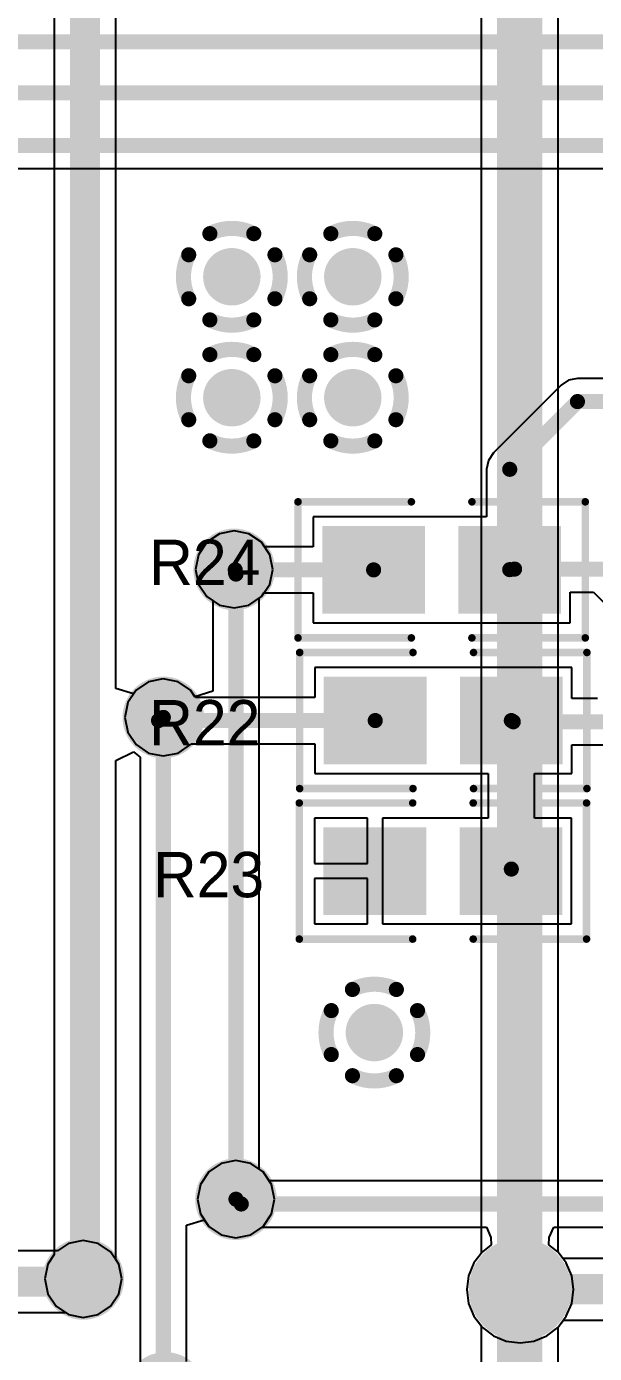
# Model space of a CAD drawing. Header units: millimetres. Extents: x 6.83 to 16.18, y 4.59 to 12.3.
# Drawn here: x 10.599 to 10.975, y 7.442 to 8.32 of the extents above; entities that cross this region are included whole.
import ezdxf

# ---------------------------------------------------------------- set-up
doc = ezdxf.new("R2010")
doc.units = ezdxf.units.MM
doc.header["$MEASUREMENT"] = 0
for name, color, linetype in [('BottomLayer', 5, 'Continuous'), ('BottomSolder', 6, 'Continuous'), ('InternalPlane1', 76, 'Continuous'), ('InternalPlane2', 16, 'Continuous'), ('MultiLayer', 9, 'Continuous'), ('TopLayer', 1, 'Continuous'), ('TopOverlay', 2, 'Continuous'), ('TopPaste', 8, 'Continuous'), ('TopSolder', 216, 'Continuous'), ('ViaHoleLayer', 16, 'Continuous')]:
    doc.layers.add(name, color=color, linetype=linetype)

# ---------------------------------------------------------------- blocks, each defined once
blk = doc.blocks.new('0805_27')
at = {"layer": 'TopLayer'}
for points in [[(0.03, 0.025), (-0.03, 0.025), (0.03, -0.025), (-0.03, -0.025)], [(0.12, 0.025), (0.06, 0.025), (0.12, -0.025), (0.06, -0.025)]]:
    blk.add_solid(points, dxfattribs=at)
at = {"layer": 'TopOverlay', "const_width": 0.005}
for points in [[(0.025, 0.045), (-0.05, 0.045)], [(-0.05, 0.045), (-0.05, -0.045)], [(0.14, 0.045), (0.065, 0.045)], [(0.14, 0.045), (0.14, -0.045)], [(0.025, -0.045), (-0.05, -0.045)], [(0.14, -0.045), (0.065, -0.045)]]:
    blk.add_lwpolyline(points, dxfattribs=at)
at = {"layer": 'TopOverlay', "const_width": 0.0025}
for points in [[(-0.05125, 0.045, 1), (-0.04875, 0.045, 1)], [(-0.05125, 0.045, 1), (-0.04875, 0.045, 1)], [(0.02375, 0.045, 1), (0.02625, 0.045, 1)], [(0.06375, 0.045, 1), (0.06625, 0.045, 1)], [(0.13875, 0.045, 1), (0.14125, 0.045, 1)], [(0.13875, 0.045, 1), (0.14125, 0.045, 1)], [(-0.05125, -0.045, 1), (-0.04875, -0.045, 1)], [(-0.05125, -0.045, 1), (-0.04875, -0.045, 1)], [(0.02375, -0.045, 1), (0.02625, -0.045, 1)], [(0.06375, -0.045, 1), (0.06625, -0.045, 1)], [(0.13875, -0.045, 1), (0.14125, -0.045, 1)], [(0.13875, -0.045, 1), (0.14125, -0.045, 1)]]:
    blk.add_lwpolyline(points, format="xyb", close=True, dxfattribs=at)
at = {"layer": 'TopPaste'}
for points in [[(0.03, 0.025), (-0.03, 0.025), (0.03, -0.025), (-0.03, -0.025)], [(0.12, 0.025), (0.06, 0.025), (0.12, -0.025), (0.06, -0.025)]]:
    blk.add_solid(points, dxfattribs=at)
at = {"layer": 'TopSolder'}
for points in [[(0.034, 0.029), (-0.034, 0.029), (0.034, -0.029), (-0.034, -0.029)], [(0.124, 0.029), (0.056, 0.029), (0.124, -0.029), (0.056, -0.029)]]:
    blk.add_solid(points, dxfattribs=at)
blk = doc.blocks.new('0805_28')
at = {"layer": 'TopLayer'}
for points in [[(0.03, 0.025), (-0.03, 0.025), (0.03, -0.025), (-0.03, -0.025)], [(0.12, 0.025), (0.06, 0.025), (0.12, -0.025), (0.06, -0.025)]]:
    blk.add_solid(points, dxfattribs=at)
at = {"layer": 'TopOverlay', "const_width": 0.005}
for points in [[(0.025, 0.045), (-0.05, 0.045)], [(-0.05, 0.045), (-0.05, -0.045)], [(0.14, 0.045), (0.065, 0.045)], [(0.14, 0.045), (0.14, -0.045)], [(0.025, -0.045), (-0.05, -0.045)], [(0.14, -0.045), (0.065, -0.045)]]:
    blk.add_lwpolyline(points, dxfattribs=at)
at = {"layer": 'TopOverlay', "const_width": 0.0025}
for points in [[(-0.05125, 0.045, 1), (-0.04875, 0.045, 1)], [(-0.05125, 0.045, 1), (-0.04875, 0.045, 1)], [(0.02375, 0.045, 1), (0.02625, 0.045, 1)], [(0.06375, 0.045, 1), (0.06625, 0.045, 1)], [(0.13875, 0.045, 1), (0.14125, 0.045, 1)], [(0.13875, 0.045, 1), (0.14125, 0.045, 1)], [(-0.05125, -0.045, 1), (-0.04875, -0.045, 1)], [(-0.05125, -0.045, 1), (-0.04875, -0.045, 1)], [(0.02375, -0.045, 1), (0.02625, -0.045, 1)], [(0.06375, -0.045, 1), (0.06625, -0.045, 1)], [(0.13875, -0.045, 1), (0.14125, -0.045, 1)], [(0.13875, -0.045, 1), (0.14125, -0.045, 1)]]:
    blk.add_lwpolyline(points, format="xyb", close=True, dxfattribs=at)
at = {"layer": 'TopPaste'}
for points in [[(0.03, 0.025), (-0.03, 0.025), (0.03, -0.025), (-0.03, -0.025)], [(0.12, 0.025), (0.06, 0.025), (0.12, -0.025), (0.06, -0.025)]]:
    blk.add_solid(points, dxfattribs=at)
at = {"layer": 'TopSolder'}
for points in [[(0.034, 0.029), (-0.034, 0.029), (0.034, -0.029), (-0.034, -0.029)], [(0.124, 0.029), (0.056, 0.029), (0.124, -0.029), (0.056, -0.029)]]:
    blk.add_solid(points, dxfattribs=at)
blk = doc.blocks.new('0805_29')
at = {"layer": 'TopLayer'}
for points in [[(0.03, 0.025), (-0.03, 0.025), (0.03, -0.025), (-0.03, -0.025)], [(0.12, 0.025), (0.06, 0.025), (0.12, -0.025), (0.06, -0.025)]]:
    blk.add_solid(points, dxfattribs=at)
at = {"layer": 'TopOverlay', "const_width": 0.005}
for points in [[(0.025, 0.045), (-0.05, 0.045)], [(-0.05, 0.045), (-0.05, -0.045)], [(0.14, 0.045), (0.065, 0.045)], [(0.14, 0.045), (0.14, -0.045)], [(0.025, -0.045), (-0.05, -0.045)], [(0.14, -0.045), (0.065, -0.045)]]:
    blk.add_lwpolyline(points, dxfattribs=at)
at = {"layer": 'TopOverlay', "const_width": 0.0025}
for points in [[(-0.05125, 0.045, 1), (-0.04875, 0.045, 1)], [(-0.05125, 0.045, 1), (-0.04875, 0.045, 1)], [(0.02375, 0.045, 1), (0.02625, 0.045, 1)], [(0.06375, 0.045, 1), (0.06625, 0.045, 1)], [(0.13875, 0.045, 1), (0.14125, 0.045, 1)], [(0.13875, 0.045, 1), (0.14125, 0.045, 1)], [(-0.05125, -0.045, 1), (-0.04875, -0.045, 1)], [(-0.05125, -0.045, 1), (-0.04875, -0.045, 1)], [(0.02375, -0.045, 1), (0.02625, -0.045, 1)], [(0.06375, -0.045, 1), (0.06625, -0.045, 1)], [(0.13875, -0.045, 1), (0.14125, -0.045, 1)], [(0.13875, -0.045, 1), (0.14125, -0.045, 1)]]:
    blk.add_lwpolyline(points, format="xyb", close=True, dxfattribs=at)
at = {"layer": 'TopPaste'}
for points in [[(0.03, 0.025), (-0.03, 0.025), (0.03, -0.025), (-0.03, -0.025)], [(0.12, 0.025), (0.06, 0.025), (0.12, -0.025), (0.06, -0.025)]]:
    blk.add_solid(points, dxfattribs=at)
at = {"layer": 'TopSolder'}
for points in [[(0.034, 0.029), (-0.034, 0.029), (0.034, -0.029), (-0.034, -0.029)], [(0.124, 0.029), (0.056, 0.029), (0.124, -0.029), (0.056, -0.029)]]:
    blk.add_solid(points, dxfattribs=at)

msp = doc.modelspace()

# ---------------------------------------------------------------- linework, layer by layer
at = {"layer": 'BottomLayer'}
for p, q in [((10.8996, 10.60803), (10.8996, 7.50823)), ((10.95058, 7.50918), (10.95058, 10.60803)), ((10.61729, 8.59252), (10.61729, 7.50757)), ((10.65807, 7.88207), (10.65807, 8.59252)), ((10.73636, 7.98621), (10.7266, 7.98427)), ((10.74611, 7.98427), (10.73636, 7.98621)), ((10.71833, 7.97874), (10.71281, 7.97047)), ((10.7266, 7.98427), (10.71833, 7.97874)), ((10.75438, 7.97874), (10.74611, 7.98427)), ((10.7599, 7.97047), (10.75438, 7.97874)), ((10.71281, 7.97047), (10.71087, 7.96072)), ((10.76185, 7.96072), (10.7599, 7.97047)), ((10.71087, 7.96072), (10.71281, 7.95097)), ((10.7599, 7.95097), (10.76185, 7.96072)), ((10.71281, 7.95097), (10.71833, 7.9427)), ((10.75438, 7.9427), (10.7599, 7.95097)), ((10.71833, 7.9427), (10.72225, 7.94008)), ((10.75284, 7.94167), (10.75438, 7.9427)), ((10.72225, 7.94008), (10.72225, 7.88009)), ((10.75284, 7.56407), (10.75284, 7.94167)), ((10.66988, 7.87849), (10.65807, 7.88207)), ((10.67148, 7.88087), (10.66988, 7.87849)), ((10.67975, 7.8864), (10.67148, 7.88087)), ((10.6895, 7.88834), (10.67975, 7.8864)), ((10.69926, 7.8864), (10.6895, 7.88834)), ((10.70752, 7.88087), (10.69926, 7.8864)), ((10.71044, 7.87651), (10.70752, 7.88087)), ((10.72225, 7.88009), (10.71044, 7.87651)), ((10.65807, 7.83432), (10.66988, 7.84005)), ((10.66988, 7.84005), (10.67421, 7.83665)), ((10.67421, 7.83665), (10.67421, 7.43503)), ((10.65807, 7.5043), (10.65807, 7.83432)), ((10.75557, 7.56225), (10.75284, 7.56407)), ((10.7611, 7.55398), (10.75557, 7.56225)), ((10.76304, 7.54422), (10.7611, 7.55398)), ((10.7611, 7.53447), (10.76304, 7.54422)), ((10.70479, 7.52698), (10.71661, 7.53056)), ((10.71661, 7.53056), (10.71952, 7.5262)), ((10.75557, 7.5262), (10.7611, 7.53447)), ((10.70479, 7.43685), (10.70479, 7.52698)), ((10.71952, 7.5262), (10.72779, 7.52067)), ((10.72779, 7.52067), (10.73755, 7.51873)), ((10.73755, 7.51873), (10.7473, 7.52067)), ((10.7473, 7.52067), (10.75557, 7.5262)), ((10.61729, 7.50757), (10.61304, 7.50121)), ((10.66014, 7.50121), (10.65807, 7.5043)), ((10.8996, 7.50823), (10.89489, 7.50208)), ((10.95603, 7.50208), (10.95058, 7.50918)), ((10.61304, 7.50121), (10.6111, 7.49146)), ((10.66208, 7.49146), (10.66014, 7.50121)), ((10.89489, 7.50208), (10.89136, 7.49357)), ((10.95956, 7.49357), (10.95603, 7.50208)), ((10.6111, 7.49146), (10.61304, 7.4817)), ((10.66014, 7.4817), (10.66208, 7.49146)), ((10.89136, 7.49357), (10.89016, 7.48443)), ((10.96076, 7.48443), (10.95956, 7.49357)), ((10.61304, 7.4817), (10.61856, 7.47343)), ((10.65461, 7.47343), (10.66014, 7.4817)), ((10.89016, 7.48443), (10.89136, 7.47529)), ((10.95956, 7.47529), (10.96076, 7.48443)), ((10.61856, 7.47343), (10.62683, 7.46791)), ((10.64634, 7.46791), (10.65461, 7.47343)), ((10.89136, 7.47529), (10.89489, 7.46678)), ((10.95603, 7.46678), (10.95956, 7.47529)), ((10.62683, 7.46791), (10.63659, 7.46597)), ((10.63659, 7.46597), (10.64634, 7.46791)), ((10.89489, 7.46678), (10.8996, 7.46063)), ((10.8996, 7.46063), (10.8996, 7.26628)), ((10.95058, 7.45968), (10.95603, 7.46678)), ((10.95058, 6.32592), (10.95058, 7.45968))]:
    msp.add_line(p, q, dxfattribs=at)
for points, const_width in [([(10.92509, 5.33032), (10.92509, 10.63231)], 0.03), ([(10.63768, 7.48932), (10.63768, 8.65416)], 0.02), ([(10.73746, 7.95773), (10.73755, 7.95764)], 0.01), ([(10.73755, 7.54422), (10.73755, 7.95764)], 0.01), ([(10.6895, 7.40879), (10.6895, 7.86285)], 0.01)]:
    msp.add_lwpolyline(points, dxfattribs=dict(at, const_width=const_width))
for points, const_width in [([(10.72731, 8.15425, 1), (10.74231, 8.15425, 1)], 0.015), ([(10.80731, 8.15425, 1), (10.82231, 8.15425, 1)], 0.015), ([(10.72731, 8.07425, 1), (10.74231, 8.07425, 1)], 0.015), ([(10.80731, 8.07425, 1), (10.82231, 8.07425, 1)], 0.015), ([(10.72886, 7.96072, 1), (10.74386, 7.96072, 1)], 0.015), ([(10.73496, 7.95773, 1), (10.73996, 7.95773, 1)], 0.005), ([(10.73505, 7.95764, 1), (10.74005, 7.95764, 1)], 0.005), ([(10.73505, 7.95764, 1), (10.74005, 7.95764, 1)], 0.005), ([(10.682, 7.86285, 1), (10.697, 7.86285, 1)], 0.015), ([(10.687, 7.86285, 1), (10.692, 7.86285, 1)], 0.005), ([(10.82159, 7.65441, 1), (10.83659, 7.65441, 1)], 0.015), ([(10.73005, 7.54422, 1), (10.74505, 7.54422, 1)], 0.015), ([(10.73505, 7.54422, 1), (10.74005, 7.54422, 1)], 0.005), ([(10.62909, 7.49146, 1), (10.64409, 7.49146, 1)], 0.015), ([(10.91296, 7.48443, 1), (10.93796, 7.48443, 1)], 0.025), ([(10.63268, 7.48932, 1), (10.64268, 7.48932, 1)], 0.01)]:
    msp.add_lwpolyline(points, format="xyb", close=True, dxfattribs=dict(at, const_width=const_width))
at = {"layer": 'BottomSolder'}
for points, const_width in [([(10.72531, 8.15425, 1), (10.74431, 8.15425, 1)], 0.019), ([(10.80531, 8.15425, 1), (10.82431, 8.15425, 1)], 0.019), ([(10.72531, 8.07425, 1), (10.74431, 8.07425, 1)], 0.019), ([(10.80531, 8.07425, 1), (10.82431, 8.07425, 1)], 0.019), ([(10.72686, 7.96072, 1), (10.74586, 7.96072, 1)], 0.019), ([(10.68, 7.86285, 1), (10.699, 7.86285, 1)], 0.019), ([(10.81959, 7.65441, 1), (10.83859, 7.65441, 1)], 0.019), ([(10.72805, 7.54422, 1), (10.74705, 7.54422, 1)], 0.019), ([(10.91096, 7.48443, 1), (10.93996, 7.48443, 1)], 0.029), ([(10.62709, 7.49146, 1), (10.64609, 7.49146, 1)], 0.019)]:
    msp.add_lwpolyline(points, format="xyb", close=True, dxfattribs=dict(at, const_width=const_width))
at = {"layer": 'InternalPlane1', "const_width": 0.01}
for points in [[(10.72028, 8.18276, -0.240079), (10.74934, 8.18276)], [(10.80028, 8.18276, -0.240079), (10.82934, 8.18276)], [(10.7063, 8.13972, -0.240079), (10.7063, 8.16878)], [(10.76332, 8.16878, -0.240079), (10.76332, 8.13972)], [(10.7863, 8.13972, -0.240079), (10.7863, 8.16878)], [(10.84332, 8.16878, -0.240079), (10.84332, 8.13972)], [(10.74934, 8.12574, -0.240079), (10.72028, 8.12574)], [(10.82934, 8.12574, -0.240079), (10.80028, 8.12574)], [(10.72028, 8.10276, -0.240079), (10.74934, 8.10276)], [(10.80028, 8.10276, -0.240079), (10.82934, 8.10276)], [(10.7063, 8.05972, -0.240079), (10.7063, 8.08878)], [(10.76332, 8.08878, -0.240079), (10.76332, 8.05972)], [(10.7863, 8.05972, -0.240079), (10.7863, 8.08878)], [(10.84332, 8.08878, -0.240079), (10.84332, 8.05972)], [(10.74934, 8.04574, -0.240079), (10.72028, 8.04574)], [(10.82934, 8.04574, -0.240079), (10.80028, 8.04574)], [(10.81456, 7.68292, -0.240079), (10.84362, 7.68292)], [(10.80058, 7.63988, -0.240079), (10.80058, 7.66894)], [(10.8576, 7.66894, -0.240079), (10.8576, 7.63988)], [(10.84362, 7.6259, -0.240079), (10.81456, 7.6259)]]:
    msp.add_lwpolyline(points, format="xyb", dxfattribs=at)
at = {"layer": 'InternalPlane1'}
for points, const_width in [([(10.71778, 8.18276, 1), (10.72278, 8.18276, 1)], 0.005), ([(10.74684, 8.18276, 1), (10.75184, 8.18276, 1)], 0.005), ([(10.79778, 8.18276, 1), (10.80278, 8.18276, 1)], 0.005), ([(10.82684, 8.18276, 1), (10.83184, 8.18276, 1)], 0.005), ([(10.7038, 8.16878, 1), (10.7088, 8.16878, 1)], 0.005), ([(10.76082, 8.16878, 1), (10.76582, 8.16878, 1)], 0.005), ([(10.7838, 8.16878, 1), (10.7888, 8.16878, 1)], 0.005), ([(10.84082, 8.16878, 1), (10.84582, 8.16878, 1)], 0.005), ([(10.7038, 8.13972, 1), (10.7088, 8.13972, 1)], 0.005), ([(10.76082, 8.13972, 1), (10.76582, 8.13972, 1)], 0.005), ([(10.7838, 8.13972, 1), (10.7888, 8.13972, 1)], 0.005), ([(10.84082, 8.13972, 1), (10.84582, 8.13972, 1)], 0.005), ([(10.71778, 8.12574, 1), (10.72278, 8.12574, 1)], 0.005), ([(10.74684, 8.12574, 1), (10.75184, 8.12574, 1)], 0.005), ([(10.79778, 8.12574, 1), (10.80278, 8.12574, 1)], 0.005), ([(10.82684, 8.12574, 1), (10.83184, 8.12574, 1)], 0.005), ([(10.71778, 8.10276, 1), (10.72278, 8.10276, 1)], 0.005), ([(10.74684, 8.10276, 1), (10.75184, 8.10276, 1)], 0.005), ([(10.79778, 8.10276, 1), (10.80278, 8.10276, 1)], 0.005), ([(10.82684, 8.10276, 1), (10.83184, 8.10276, 1)], 0.005), ([(10.7038, 8.08878, 1), (10.7088, 8.08878, 1)], 0.005), ([(10.76082, 8.08878, 1), (10.76582, 8.08878, 1)], 0.005), ([(10.7838, 8.08878, 1), (10.7888, 8.08878, 1)], 0.005), ([(10.84082, 8.08878, 1), (10.84582, 8.08878, 1)], 0.005), ([(10.7038, 8.05972, 1), (10.7088, 8.05972, 1)], 0.005), ([(10.76082, 8.05972, 1), (10.76582, 8.05972, 1)], 0.005), ([(10.7838, 8.05972, 1), (10.7888, 8.05972, 1)], 0.005), ([(10.84082, 8.05972, 1), (10.84582, 8.05972, 1)], 0.005), ([(10.71778, 8.04574, 1), (10.72278, 8.04574, 1)], 0.005), ([(10.74684, 8.04574, 1), (10.75184, 8.04574, 1)], 0.005), ([(10.79778, 8.04574, 1), (10.80278, 8.04574, 1)], 0.005), ([(10.82684, 8.04574, 1), (10.83184, 8.04574, 1)], 0.005), ([(10.72286, 7.96072, 1), (10.74986, 7.96072, 1)], 0.027), ([(10.676, 7.86285, 1), (10.703, 7.86285, 1)], 0.027), ([(10.81206, 7.68292, 1), (10.81706, 7.68292, 1)], 0.005), ([(10.84112, 7.68292, 1), (10.84612, 7.68292, 1)], 0.005), ([(10.79808, 7.66894, 1), (10.80308, 7.66894, 1)], 0.005), ([(10.8551, 7.66894, 1), (10.8601, 7.66894, 1)], 0.005), ([(10.79808, 7.63988, 1), (10.80308, 7.63988, 1)], 0.005), ([(10.8551, 7.63988, 1), (10.8601, 7.63988, 1)], 0.005), ([(10.81206, 7.6259, 1), (10.81706, 7.6259, 1)], 0.005), ([(10.84112, 7.6259, 1), (10.84612, 7.6259, 1)], 0.005), ([(10.72405, 7.54422, 1), (10.75105, 7.54422, 1)], 0.027), ([(10.62309, 7.49146, 1), (10.65009, 7.49146, 1)], 0.027), ([(10.90846, 7.48443, 1), (10.94246, 7.48443, 1)], 0.034), ([(10.67736, 7.41609, 1), (10.70436, 7.41609, 1)], 0.027)]:
    msp.add_lwpolyline(points, format="xyb", close=True, dxfattribs=dict(at, const_width=const_width))
at = {"layer": 'InternalPlane2', "const_width": 0.01}
for points in [[(10.72028, 8.18276, -0.240079), (10.74934, 8.18276)], [(10.80028, 8.18276, -0.240079), (10.82934, 8.18276)], [(10.7063, 8.13972, -0.240079), (10.7063, 8.16878)], [(10.76332, 8.16878, -0.240079), (10.76332, 8.13972)], [(10.7863, 8.13972, -0.240079), (10.7863, 8.16878)], [(10.84332, 8.16878, -0.240079), (10.84332, 8.13972)], [(10.74934, 8.12574, -0.240079), (10.72028, 8.12574)], [(10.82934, 8.12574, -0.240079), (10.80028, 8.12574)], [(10.72028, 8.10276, -0.240079), (10.74934, 8.10276)], [(10.80028, 8.10276, -0.240079), (10.82934, 8.10276)], [(10.7063, 8.05972, -0.240079), (10.7063, 8.08878)], [(10.76332, 8.08878, -0.240079), (10.76332, 8.05972)], [(10.7863, 8.05972, -0.240079), (10.7863, 8.08878)], [(10.84332, 8.08878, -0.240079), (10.84332, 8.05972)], [(10.74934, 8.04574, -0.240079), (10.72028, 8.04574)], [(10.82934, 8.04574, -0.240079), (10.80028, 8.04574)], [(10.81456, 7.68292, -0.240079), (10.84362, 7.68292)], [(10.80058, 7.63988, -0.240079), (10.80058, 7.66894)], [(10.8576, 7.66894, -0.240079), (10.8576, 7.63988)], [(10.84362, 7.6259, -0.240079), (10.81456, 7.6259)]]:
    msp.add_lwpolyline(points, format="xyb", dxfattribs=at)
at = {"layer": 'InternalPlane2'}
for points, const_width in [([(10.71778, 8.18276, 1), (10.72278, 8.18276, 1)], 0.005), ([(10.74684, 8.18276, 1), (10.75184, 8.18276, 1)], 0.005), ([(10.79778, 8.18276, 1), (10.80278, 8.18276, 1)], 0.005), ([(10.82684, 8.18276, 1), (10.83184, 8.18276, 1)], 0.005), ([(10.7038, 8.16878, 1), (10.7088, 8.16878, 1)], 0.005), ([(10.76082, 8.16878, 1), (10.76582, 8.16878, 1)], 0.005), ([(10.7838, 8.16878, 1), (10.7888, 8.16878, 1)], 0.005), ([(10.84082, 8.16878, 1), (10.84582, 8.16878, 1)], 0.005), ([(10.7038, 8.13972, 1), (10.7088, 8.13972, 1)], 0.005), ([(10.76082, 8.13972, 1), (10.76582, 8.13972, 1)], 0.005), ([(10.7838, 8.13972, 1), (10.7888, 8.13972, 1)], 0.005), ([(10.84082, 8.13972, 1), (10.84582, 8.13972, 1)], 0.005), ([(10.71778, 8.12574, 1), (10.72278, 8.12574, 1)], 0.005), ([(10.74684, 8.12574, 1), (10.75184, 8.12574, 1)], 0.005), ([(10.79778, 8.12574, 1), (10.80278, 8.12574, 1)], 0.005), ([(10.82684, 8.12574, 1), (10.83184, 8.12574, 1)], 0.005), ([(10.71778, 8.10276, 1), (10.72278, 8.10276, 1)], 0.005), ([(10.74684, 8.10276, 1), (10.75184, 8.10276, 1)], 0.005), ([(10.79778, 8.10276, 1), (10.80278, 8.10276, 1)], 0.005), ([(10.82684, 8.10276, 1), (10.83184, 8.10276, 1)], 0.005), ([(10.7038, 8.08878, 1), (10.7088, 8.08878, 1)], 0.005), ([(10.76082, 8.08878, 1), (10.76582, 8.08878, 1)], 0.005), ([(10.7838, 8.08878, 1), (10.7888, 8.08878, 1)], 0.005), ([(10.84082, 8.08878, 1), (10.84582, 8.08878, 1)], 0.005), ([(10.7038, 8.05972, 1), (10.7088, 8.05972, 1)], 0.005), ([(10.76082, 8.05972, 1), (10.76582, 8.05972, 1)], 0.005), ([(10.7838, 8.05972, 1), (10.7888, 8.05972, 1)], 0.005), ([(10.84082, 8.05972, 1), (10.84582, 8.05972, 1)], 0.005), ([(10.71778, 8.04574, 1), (10.72278, 8.04574, 1)], 0.005), ([(10.74684, 8.04574, 1), (10.75184, 8.04574, 1)], 0.005), ([(10.79778, 8.04574, 1), (10.80278, 8.04574, 1)], 0.005), ([(10.82684, 8.04574, 1), (10.83184, 8.04574, 1)], 0.005), ([(10.72286, 7.96072, 1), (10.74986, 7.96072, 1)], 0.027), ([(10.676, 7.86285, 1), (10.703, 7.86285, 1)], 0.027), ([(10.81206, 7.68292, 1), (10.81706, 7.68292, 1)], 0.005), ([(10.84112, 7.68292, 1), (10.84612, 7.68292, 1)], 0.005), ([(10.79808, 7.66894, 1), (10.80308, 7.66894, 1)], 0.005), ([(10.8551, 7.66894, 1), (10.8601, 7.66894, 1)], 0.005), ([(10.79808, 7.63988, 1), (10.80308, 7.63988, 1)], 0.005), ([(10.8551, 7.63988, 1), (10.8601, 7.63988, 1)], 0.005), ([(10.81206, 7.6259, 1), (10.81706, 7.6259, 1)], 0.005), ([(10.84112, 7.6259, 1), (10.84612, 7.6259, 1)], 0.005), ([(10.72405, 7.54422, 1), (10.75105, 7.54422, 1)], 0.027), ([(10.62309, 7.49146, 1), (10.65009, 7.49146, 1)], 0.027), ([(10.90846, 7.48443, 1), (10.94246, 7.48443, 1)], 0.034), ([(10.67736, 7.41609, 1), (10.70436, 7.41609, 1)], 0.027)]:
    msp.add_lwpolyline(points, format="xyb", close=True, dxfattribs=dict(at, const_width=const_width))
at = {"layer": 'MultiLayer'}
for points, const_width in [([(10.72731, 8.15425, 1), (10.74231, 8.15425, 1)], 0.015), ([(10.80731, 8.15425, 1), (10.82231, 8.15425, 1)], 0.015), ([(10.72731, 8.07425, 1), (10.74231, 8.07425, 1)], 0.015), ([(10.80731, 8.07425, 1), (10.82231, 8.07425, 1)], 0.015), ([(10.72886, 7.96072, 1), (10.74386, 7.96072, 1)], 0.015), ([(10.682, 7.86285, 1), (10.697, 7.86285, 1)], 0.015), ([(10.82159, 7.65441, 1), (10.83659, 7.65441, 1)], 0.015), ([(10.73005, 7.54422, 1), (10.74505, 7.54422, 1)], 0.015), ([(10.62909, 7.49146, 1), (10.64409, 7.49146, 1)], 0.015), ([(10.91296, 7.48443, 1), (10.93796, 7.48443, 1)], 0.025)]:
    msp.add_lwpolyline(points, format="xyb", close=True, dxfattribs=dict(at, const_width=const_width))
at = {"layer": 'TopLayer'}
for p, q in [((10.2702, 8.22575), (12.33252, 8.22575)), ((10.95257, 8.08253), (10.90777, 8.03774)), ((10.95753, 8.08584), (10.95257, 8.08253)), ((10.96338, 8.08701), (10.95753, 8.08584)), ((10.99408, 8.08701), (10.96338, 8.08701)), ((10.90446, 8.03277), (10.90329, 8.02692)), ((10.90777, 8.03774), (10.90446, 8.03277)), ((10.90329, 8.02692), (10.90329, 7.99542)), ((10.86676, 7.99542), (10.78857, 7.99542)), ((10.78857, 7.99542), (10.78857, 7.97572)), ((10.86857, 7.99542), (10.86676, 7.99542)), ((10.87857, 7.99542), (10.86857, 7.99542)), ((10.88038, 7.99542), (10.87857, 7.99542)), ((10.90329, 7.99542), (10.88038, 7.99542)), ((10.73636, 7.98621), (10.7266, 7.98427)), ((10.74611, 7.98427), (10.73636, 7.98621)), ((10.71833, 7.97874), (10.71281, 7.97047)), ((10.7266, 7.98427), (10.71833, 7.97874)), ((10.75438, 7.97874), (10.74611, 7.98427)), ((10.7564, 7.97572), (10.75438, 7.97874)), ((10.71281, 7.97047), (10.71087, 7.96072)), ((10.78857, 7.97572), (10.7564, 7.97572)), ((10.71087, 7.96072), (10.71281, 7.95097)), ((10.71281, 7.95097), (10.71833, 7.9427)), ((10.71833, 7.9427), (10.7266, 7.93717)), ((10.74611, 7.93717), (10.75438, 7.9427)), ((10.75438, 7.9427), (10.75601, 7.94513)), ((10.75601, 7.94513), (10.78857, 7.94513)), ((10.78857, 7.94513), (10.78857, 7.92542)), ((10.95857, 7.92542), (10.95857, 7.94564)), ((10.95857, 7.94564), (10.97397, 7.94564)), ((10.97397, 7.94564), (10.99851, 7.9211)), ((10.7266, 7.93717), (10.73636, 7.93523)), ((10.73636, 7.93523), (10.74611, 7.93717)), ((10.78857, 7.92542), (10.86676, 7.92542)), ((10.86676, 7.92542), (10.86857, 7.92542)), ((10.86857, 7.92542), (10.87857, 7.92542)), ((10.87857, 7.92542), (10.88038, 7.92542)), ((10.88038, 7.92542), (10.95857, 7.92542)), ((10.86784, 7.89577), (10.78965, 7.89577)), ((10.78965, 7.89577), (10.78965, 7.87606)), ((10.86965, 7.89577), (10.86784, 7.89577)), ((10.87965, 7.89577), (10.86965, 7.89577)), ((10.88146, 7.89577), (10.87965, 7.89577)), ((10.95965, 7.89577), (10.88146, 7.89577)), ((10.95965, 7.87525), (10.95965, 7.89577)), ((10.67148, 7.88087), (10.66595, 7.8726)), ((10.67975, 7.8864), (10.67148, 7.88087)), ((10.6895, 7.88834), (10.67975, 7.8864)), ((10.69926, 7.8864), (10.6895, 7.88834)), ((10.70752, 7.88087), (10.69926, 7.8864)), ((10.71074, 7.87606), (10.70752, 7.88087)), ((10.66595, 7.8726), (10.66401, 7.86285)), ((10.78965, 7.87606), (10.71074, 7.87606)), ((10.97659, 7.87525), (10.95965, 7.87525)), ((10.66401, 7.86285), (10.66595, 7.8531)), ((10.66595, 7.8531), (10.67148, 7.84483)), ((10.70752, 7.84483), (10.70796, 7.84547)), ((10.70796, 7.84547), (10.78965, 7.84547)), ((10.78965, 7.84547), (10.78965, 7.82577)), ((10.67148, 7.84483), (10.67975, 7.8393)), ((10.67975, 7.8393), (10.6895, 7.83736)), ((10.6895, 7.83736), (10.69926, 7.8393)), ((10.69926, 7.8393), (10.70752, 7.84483)), ((10.95965, 7.82577), (10.95965, 7.84466)), ((10.95965, 7.84466), (10.98292, 7.84466)), ((10.78965, 7.82577), (10.86784, 7.82577)), ((10.86784, 7.82577), (10.86965, 7.82577)), ((10.86965, 7.82577), (10.87965, 7.82577)), ((10.87965, 7.82577), (10.88146, 7.82577)), ((10.88146, 7.82577), (10.90435, 7.82577)), ((10.90435, 7.82577), (10.90435, 7.79625)), ((10.93494, 7.79625), (10.93494, 7.82577)), ((10.93494, 7.82577), (10.95965, 7.82577)), ((10.82443, 7.79625), (10.78943, 7.79625)), ((10.78943, 7.79625), (10.78943, 7.76625)), ((10.82443, 7.76625), (10.82443, 7.79625)), ((10.86762, 7.79625), (10.83443, 7.79625)), ((10.83443, 7.79625), (10.83443, 7.76125)), ((10.86943, 7.79625), (10.86762, 7.79625)), ((10.87943, 7.79625), (10.86943, 7.79625)), ((10.88124, 7.79625), (10.87943, 7.79625)), ((10.90435, 7.79625), (10.88124, 7.79625)), ((10.95943, 7.79625), (10.93494, 7.79625)), ((10.95943, 7.72625), (10.95943, 7.79625)), ((10.78943, 7.76625), (10.82443, 7.76625)), ((10.83443, 7.76125), (10.83443, 7.72625)), ((10.82443, 7.75625), (10.78943, 7.75625)), ((10.78943, 7.75625), (10.78943, 7.72625)), ((10.82443, 7.72625), (10.82443, 7.75625)), ((10.78943, 7.72625), (10.82443, 7.72625)), ((10.83443, 7.72625), (10.86762, 7.72625)), ((10.86762, 7.72625), (10.86943, 7.72625)), ((10.86943, 7.72625), (10.87943, 7.72625)), ((10.87943, 7.72625), (10.88124, 7.72625)), ((10.88124, 7.72625), (10.95943, 7.72625)), ((10.72779, 7.56777), (10.71952, 7.56225)), ((10.73755, 7.56971), (10.72779, 7.56777)), ((10.7473, 7.56777), (10.73755, 7.56971)), ((10.75557, 7.56225), (10.7473, 7.56777)), ((10.71952, 7.56225), (10.714, 7.55398)), ((10.75952, 7.55634), (10.75557, 7.56225)), ((11.46419, 7.55634), (10.75952, 7.55634)), ((10.714, 7.55398), (10.71206, 7.54422)), ((10.71206, 7.54422), (10.714, 7.53447)), ((10.714, 7.53447), (10.71952, 7.5262)), ((10.71952, 7.5262), (10.72779, 7.52067)), ((10.72779, 7.52067), (10.73755, 7.51873)), ((10.73755, 7.51873), (10.7473, 7.52067)), ((10.7473, 7.52067), (10.7549, 7.52575)), ((10.7549, 7.52575), (10.90313, 7.52575)), ((10.90313, 7.52575), (10.90615, 7.5188)), ((10.94476, 7.5188), (10.94779, 7.52575)), ((10.94779, 7.52575), (11.47053, 7.52575)), ((10.62683, 7.51501), (10.61948, 7.51009)), ((10.63659, 7.51695), (10.62683, 7.51501)), ((10.64634, 7.51501), (10.63659, 7.51695)), ((10.65461, 7.50948), (10.64634, 7.51501)), ((10.90642, 7.51394), (10.9005, 7.50939)), ((10.90615, 7.5188), (10.90642, 7.51394)), ((10.94449, 7.51394), (10.94476, 7.5188)), ((10.95042, 7.50939), (10.94449, 7.51394)), ((10.61948, 7.51009), (10.58013, 7.51009)), ((10.66014, 7.50121), (10.65461, 7.50948)), ((10.9005, 7.50939), (10.89489, 7.50208)), ((10.95373, 7.50508), (10.95042, 7.50939)), ((12.02518, 7.50508), (10.95373, 7.50508)), ((10.66208, 7.49146), (10.66014, 7.50121)), ((10.89489, 7.50208), (10.89136, 7.49357)), ((10.66014, 7.4817), (10.66208, 7.49146)), ((10.89136, 7.49357), (10.89016, 7.48443)), ((10.65461, 7.47343), (10.66014, 7.4817)), ((10.89016, 7.48443), (10.89136, 7.47529)), ((10.58848, 7.46931), (10.62474, 7.46931)), ((10.62474, 7.46931), (10.62683, 7.46791)), ((10.64634, 7.46791), (10.65461, 7.47343)), ((10.89136, 7.47529), (10.89489, 7.46678)), ((10.62683, 7.46791), (10.63659, 7.46597)), ((10.63659, 7.46597), (10.64634, 7.46791)), ((10.89489, 7.46678), (10.9005, 7.45947)), ((10.9005, 7.45947), (10.90781, 7.45386)), ((10.94311, 7.45386), (10.95042, 7.45947)), ((10.95042, 7.45947), (10.95412, 7.46429)), ((10.95412, 7.46429), (12.02518, 7.46429)), ((10.90781, 7.45386), (10.91632, 7.45033)), ((10.9346, 7.45033), (10.94311, 7.45386)), ((10.91632, 7.45033), (10.92546, 7.44913)), ((10.92546, 7.44913), (10.9346, 7.45033))]:
    msp.add_line(p, q, dxfattribs=at)
for points, const_width in [([(10.0202, 8.3096), (13.20348, 8.3096)], 0.01), ([(10.24771, 8.27592), (13.16689, 8.27592)], 0.01), ([(10.26387, 8.24105), (13.12739, 8.24105)], 0.01), ([(10.91859, 8.02692), (10.96338, 8.07171)], 0.01), ([(10.96338, 8.07171), (11.03255, 8.07171)], 0.01), ([(10.91859, 7.96058), (10.91859, 8.02692)], 0.01), ([(10.73706, 7.96042), (10.82857, 7.96042)], 0.01), ([(10.92181, 7.96094), (10.9803, 7.96094)], 0.01), ([(10.68634, 7.86077), (10.82965, 7.86077)], 0.01), ([(10.91965, 7.76255), (10.91965, 7.86077)], 0.01), ([(10.92093, 7.85995), (10.98292, 7.85995)], 0.01), ([(10.74106, 7.54105), (11.47053, 7.54105)], 0.01), ([(10.55263, 7.4897), (10.63627, 7.4897)], 0.02), ([(10.92651, 7.48468), (12.07891, 7.48468)], 0.02)]:
    msp.add_lwpolyline(points, dxfattribs=dict(at, const_width=const_width))
for points, const_width in [([(10.72731, 8.15425, 1), (10.74231, 8.15425, 1)], 0.015), ([(10.80731, 8.15425, 1), (10.82231, 8.15425, 1)], 0.015), ([(10.72731, 8.07425, 1), (10.74231, 8.07425, 1)], 0.015), ([(10.80731, 8.07425, 1), (10.82231, 8.07425, 1)], 0.015), ([(10.96088, 8.07171, 1), (10.96588, 8.07171, 1)], 0.005), ([(10.96088, 8.07171, 1), (10.96588, 8.07171, 1)], 0.005), ([(10.91609, 8.02692, 1), (10.92109, 8.02692, 1)], 0.005), ([(10.91609, 8.02692, 1), (10.92109, 8.02692, 1)], 0.005), ([(10.72886, 7.96072, 1), (10.74386, 7.96072, 1)], 0.015), ([(10.73456, 7.96042, 1), (10.73956, 7.96042, 1)], 0.005), ([(10.82607, 7.96042, 1), (10.83107, 7.96042, 1)], 0.005), ([(10.91609, 7.96058, 1), (10.92109, 7.96058, 1)], 0.005), ([(10.91931, 7.96094, 1), (10.92431, 7.96094, 1)], 0.005), ([(10.682, 7.86285, 1), (10.697, 7.86285, 1)], 0.015), ([(10.68384, 7.86077, 1), (10.68884, 7.86077, 1)], 0.005), ([(10.82715, 7.86077, 1), (10.83215, 7.86077, 1)], 0.005), ([(10.91715, 7.86077, 1), (10.92215, 7.86077, 1)], 0.005), ([(10.91843, 7.85995, 1), (10.92343, 7.85995, 1)], 0.005), ([(10.91715, 7.76255, 1), (10.92215, 7.76255, 1)], 0.005), ([(10.82159, 7.65441, 1), (10.83659, 7.65441, 1)], 0.015), ([(10.73005, 7.54422, 1), (10.74505, 7.54422, 1)], 0.015), ([(10.73856, 7.54105, 1), (10.74356, 7.54105, 1)], 0.005), ([(10.62909, 7.49146, 1), (10.64409, 7.49146, 1)], 0.015), ([(10.91296, 7.48443, 1), (10.93796, 7.48443, 1)], 0.025), ([(10.63127, 7.4897, 1), (10.64127, 7.4897, 1)], 0.01), ([(10.92151, 7.48468, 1), (10.93151, 7.48468, 1)], 0.01)]:
    msp.add_lwpolyline(points, format="xyb", close=True, dxfattribs=dict(at, const_width=const_width))
at = {"layer": 'TopSolder'}
for points, const_width in [([(10.72531, 8.15425, 1), (10.74431, 8.15425, 1)], 0.019), ([(10.80531, 8.15425, 1), (10.82431, 8.15425, 1)], 0.019), ([(10.72531, 8.07425, 1), (10.74431, 8.07425, 1)], 0.019), ([(10.80531, 8.07425, 1), (10.82431, 8.07425, 1)], 0.019), ([(10.72686, 7.96072, 1), (10.74586, 7.96072, 1)], 0.019), ([(10.68, 7.86285, 1), (10.699, 7.86285, 1)], 0.019), ([(10.81959, 7.65441, 1), (10.83859, 7.65441, 1)], 0.019), ([(10.72805, 7.54422, 1), (10.74705, 7.54422, 1)], 0.019), ([(10.91096, 7.48443, 1), (10.93996, 7.48443, 1)], 0.029), ([(10.62709, 7.49146, 1), (10.64609, 7.49146, 1)], 0.019)]:
    msp.add_lwpolyline(points, format="xyb", close=True, dxfattribs=dict(at, const_width=const_width))
at = {"layer": 'ViaHoleLayer'}
for points, const_width in [([(10.73131, 8.15425, 1), (10.73831, 8.15425, 1)], 0.007), ([(10.81131, 8.15425, 1), (10.81831, 8.15425, 1)], 0.007), ([(10.73131, 8.07425, 1), (10.73831, 8.07425, 1)], 0.007), ([(10.81131, 8.07425, 1), (10.81831, 8.07425, 1)], 0.007), ([(10.73286, 7.96072, 1), (10.73986, 7.96072, 1)], 0.007), ([(10.686, 7.86285, 1), (10.693, 7.86285, 1)], 0.007), ([(10.82559, 7.65441, 1), (10.83259, 7.65441, 1)], 0.007), ([(10.73405, 7.54422, 1), (10.74105, 7.54422, 1)], 0.007), ([(10.63309, 7.49146, 1), (10.64009, 7.49146, 1)], 0.007), ([(10.91846, 7.48443, 1), (10.93246, 7.48443, 1)], 0.014)]:
    msp.add_lwpolyline(points, format="xyb", close=True, dxfattribs=dict(at, const_width=const_width))

# ---------------------------------------------------------------- block references
at = {"rotation": 180}
for name, p in [('0805_27', (10.91857, 7.96042)), ('0805_29', (10.91965, 7.86077)), ('0805_28', (10.91943, 7.76125))]:
    msp.add_blockref(name, p, dxfattribs=at)

# ---------------------------------------------------------------- texts
at = {"layer": 'TopOverlay'}
for s, p in [('R24', (10.6801, 7.95039)), ('R22', (10.6801, 7.84433)), ('R23', (10.6826, 7.74389))]:
    msp.add_text(s, height=0.03, dxfattribs=at).set_placement(p)

doc.saveas('drawing.dxf')
